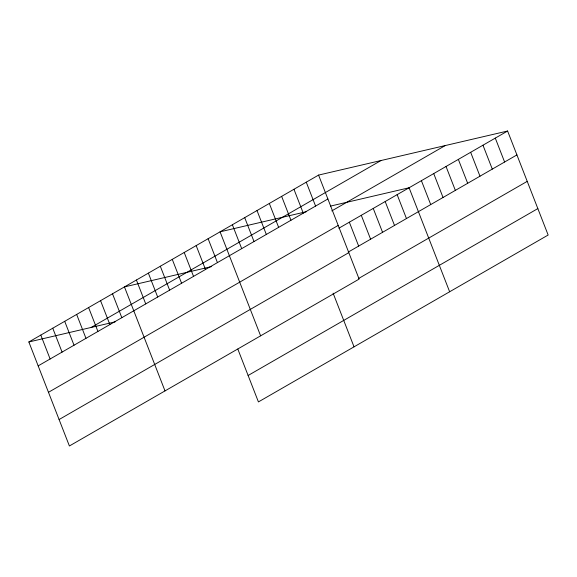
<?xml version="1.0" encoding="UTF-8"?>
<svg xmlns="http://www.w3.org/2000/svg" width="577" height="577" viewBox="0 0 577 577"><rect width="100%" height="100%" fill="white"/><g stroke="black" fill="none" stroke-linecap="round" stroke-linejoin="round"><path stroke-width="0.87" d="M318.576 175.083L359.125 279.088L69.399 445.978L28.85 341.973L318.576 175.083L507.601 131.022L548.15 235.027L258.424 401.917L237.811 349.042M91.231 327.433L380.957 160.543M38.169 365.868L327.895 198.978M331.775 210.915L445.22 145.563M48.475 392.302L338.201 225.419M338.879 228.211L507.601 131.022M348.198 252.106L516.92 154.924M59.092 419.537L348.818 252.654M358.505 278.54L527.227 181.358M248.117 375.483L537.843 208.593M306.437 211.694L220.068 231.824L260.616 335.828M330.433 206.104L409.093 187.77L449.642 291.767M211.687 266.567L124.459 286.899L165.008 390.903M28.85 341.973L115.22 321.836M495.29 138.119L504.601 162.014M482.971 145.209L492.289 169.104M470.659 152.306L479.977 176.201M458.347 159.396L467.666 183.291M446.035 166.486L455.354 190.388M433.724 173.583L443.035 197.478M421.405 180.673L430.723 204.568M397.142 194.651L406.46 218.546M385.191 201.539L394.509 225.434M373.24 208.42L382.558 232.315M361.289 215.3L370.607 239.203M349.337 222.188L358.656 246.083M306.264 182.173L315.583 206.076M293.953 189.27L303.264 213.165M333.109 293.174L354.033 346.842M281.634 196.36L290.952 220.255M269.322 203.457L278.641 227.352M257.01 210.547L266.329 234.442M244.698 217.637L254.01 241.539M232.38 224.734L241.698 248.629M208.117 238.712L217.435 262.607M196.166 245.593L205.484 269.488M184.214 252.481L193.533 276.376M172.263 259.361L181.582 283.257M160.312 266.249L169.631 290.144M148.361 273.13L157.68 297.025M136.41 280.011L145.729 303.913M112.508 293.78L121.826 317.682M100.557 300.667L109.875 324.562M88.606 307.548L97.924 331.45M76.654 314.436L85.973 338.331M64.703 321.317L74.022 345.212M52.752 328.205L62.071 352.1M40.801 335.086L50.12 358.981"/></g></svg>
